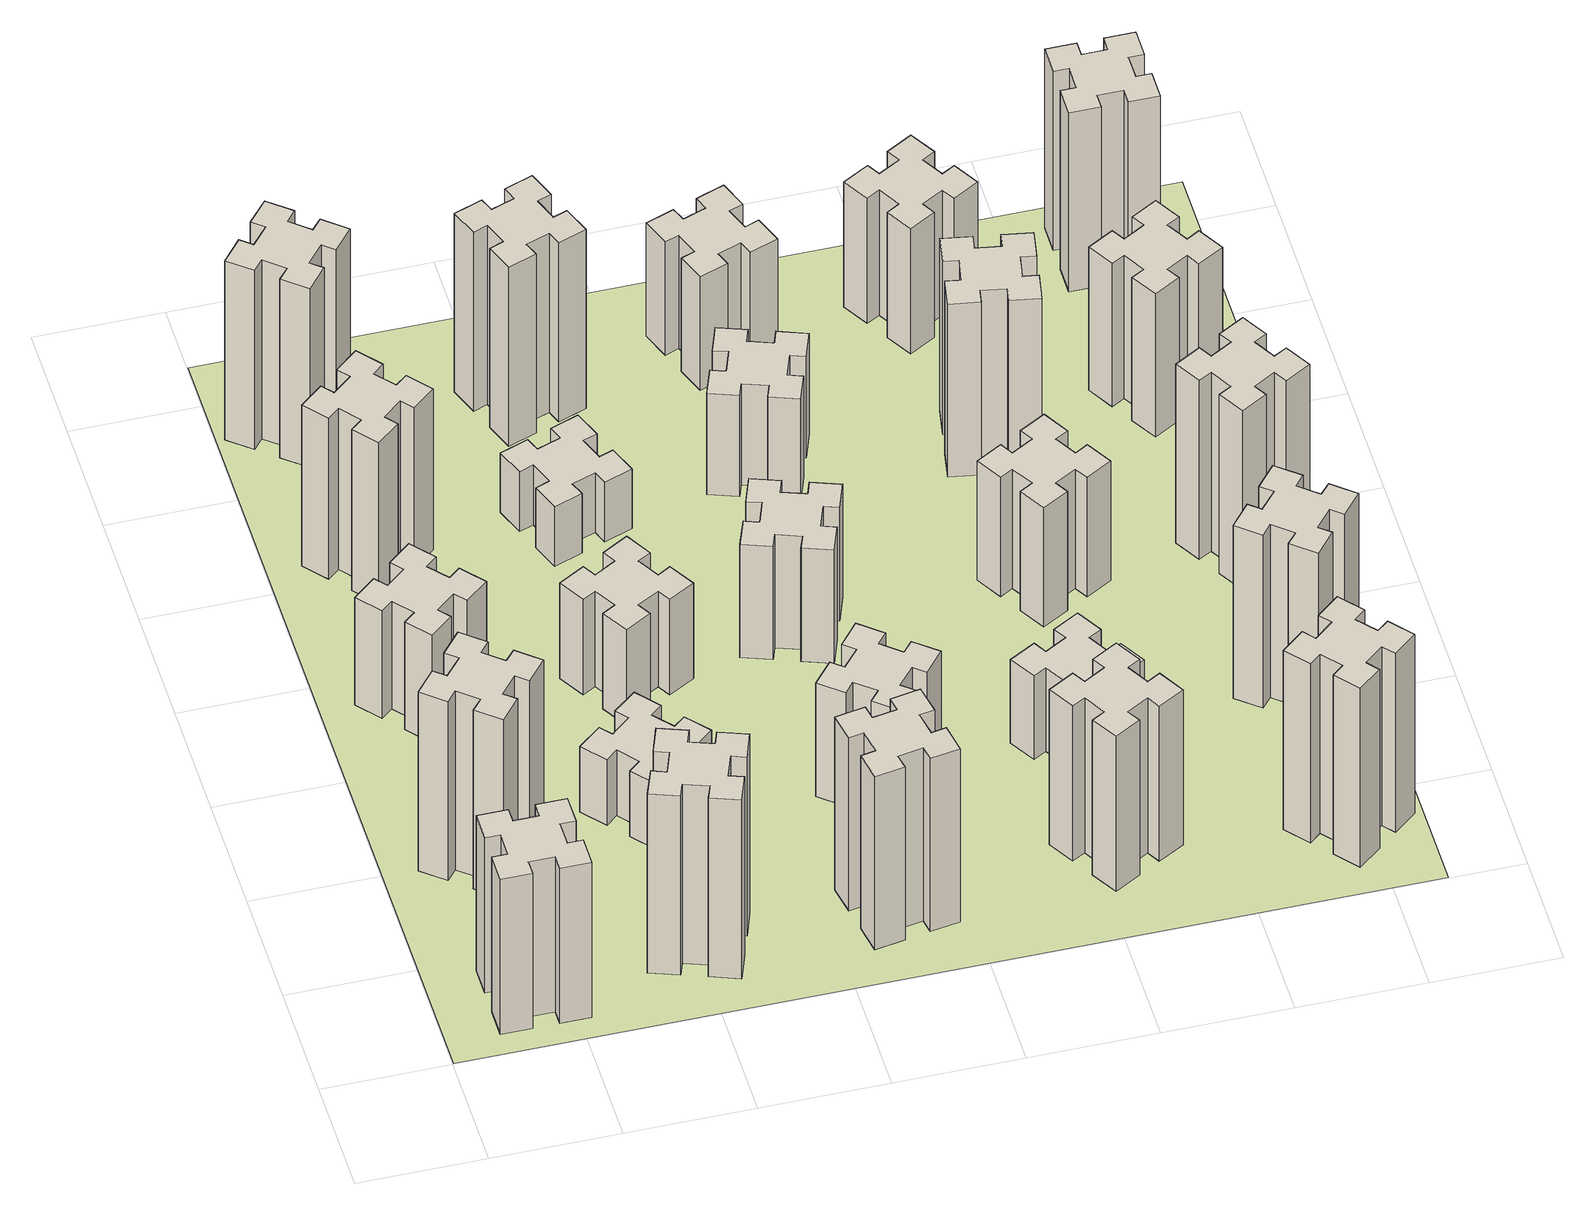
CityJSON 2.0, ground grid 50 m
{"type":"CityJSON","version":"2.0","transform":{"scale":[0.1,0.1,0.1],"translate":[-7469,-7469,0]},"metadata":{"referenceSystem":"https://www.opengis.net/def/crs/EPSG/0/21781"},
"CityObjects":{
"building1":{"type":"Building","attributes":{"class":"1000","function":"1000","usage":"1000","yearOfConstruction":2016,"roofType":"1000","measuredHeight":78,"storeysAboveGround":30,"storeysBelowGround":0},"geometry":[{"type":"Solid","lod":"1","boundaries":[[[[0,1,2,3,4,5,6,7,8,9,10,11,12,13,14,15,16,17,18,19]],[[17,16,20,21]],[[16,15,22,20]],[[15,14,23,22]],[[14,13,24,23]],[[13,12,25,24]],[[12,11,26,25]],[[11,10,27,26]],[[10,9,28,27]],[[9,8,29,28]],[[8,7,30,29]],[[7,6,31,30]],[[6,5,32,31]],[[5,4,33,32]],[[4,3,34,33]],[[3,2,35,34]],[[2,1,36,35]],[[1,0,37,36]],[[0,19,38,37]],[[19,18,39,38]],[[18,17,21,39]],[[24,25,26,27,28,29,30,31,32,33,34,35,36,37,38,39,21,20,22,23]]]]}]},
"building2":{"type":"Building","attributes":{"class":"1000","function":"1000","usage":"1000","yearOfConstruction":2016,"roofType":"1000","measuredHeight":90,"storeysAboveGround":30,"storeysBelowGround":0},"geometry":[{"type":"Solid","lod":"1","boundaries":[[[[40,41,42,43,44,45,46,47,48,49,50,51,52,53,54,55,56,57,58,59]],[[57,56,60,61]],[[56,55,62,60]],[[55,54,63,62]],[[54,53,64,63]],[[53,52,65,64]],[[52,51,66,65]],[[51,50,67,66]],[[50,49,68,67]],[[49,48,69,68]],[[48,47,70,69]],[[47,46,71,70]],[[46,45,72,71]],[[45,44,73,72]],[[44,43,74,73]],[[43,42,75,74]],[[42,41,76,75]],[[41,40,77,76]],[[40,59,78,77]],[[59,58,79,78]],[[58,57,61,79]],[[64,65,66,67,68,69,70,71,72,73,74,75,76,77,78,79,61,60,62,63]]]]}]},
"building3":{"type":"Building","attributes":{"class":"1000","function":"1000","usage":"1000","yearOfConstruction":2016,"roofType":"1000","measuredHeight":54,"storeysAboveGround":30,"storeysBelowGround":0},"geometry":[{"type":"Solid","lod":"1","boundaries":[[[[80,81,82,83,84,85,86,87,88,89,90,91,92,93,94,95,96,97,98,99]],[[97,96,100,101]],[[96,95,102,100]],[[95,94,103,102]],[[94,93,104,103]],[[93,92,105,104]],[[92,91,106,105]],[[91,90,107,106]],[[90,89,108,107]],[[89,88,109,108]],[[88,87,110,109]],[[87,86,111,110]],[[86,85,112,111]],[[85,84,113,112]],[[84,83,114,113]],[[83,82,115,114]],[[82,81,116,115]],[[81,80,117,116]],[[80,99,118,117]],[[99,98,119,118]],[[98,97,101,119]],[[104,105,106,107,108,109,110,111,112,113,114,115,116,117,118,119,101,100,102,103]]]]}]},
"building4":{"type":"Building","attributes":{"class":"1000","function":"1000","usage":"1000","yearOfConstruction":2016,"roofType":"1000","measuredHeight":90,"storeysAboveGround":30,"storeysBelowGround":0},"geometry":[{"type":"Solid","lod":"1","boundaries":[[[[120,121,122,123,124,125,126,127,128,129,130,131,132,133,134,135,136,137,138,139]],[[137,136,140,141]],[[136,135,142,140]],[[135,134,143,142]],[[134,133,144,143]],[[133,132,145,144]],[[132,131,146,145]],[[131,130,147,146]],[[130,129,148,147]],[[129,128,149,148]],[[128,127,150,149]],[[127,126,151,150]],[[126,125,152,151]],[[125,124,153,152]],[[124,123,154,153]],[[123,122,155,154]],[[122,121,156,155]],[[121,120,157,156]],[[120,139,158,157]],[[139,138,159,158]],[[138,137,141,159]],[[144,145,146,147,148,149,150,151,152,153,154,155,156,157,158,159,141,140,142,143]]]]}]},
"building5":{"type":"Building","attributes":{"class":"1000","function":"1000","usage":"1000","yearOfConstruction":2016,"roofType":"1000","measuredHeight":81,"storeysAboveGround":30,"storeysBelowGround":0},"geometry":[{"type":"Solid","lod":"1","boundaries":[[[[160,161,162,163,164,165,166,167,168,169,170,171,172,173,174,175,176,177,178,179]],[[177,176,180,181]],[[176,175,182,180]],[[175,174,183,182]],[[174,173,184,183]],[[173,172,185,184]],[[172,171,186,185]],[[171,170,187,186]],[[170,169,188,187]],[[169,168,189,188]],[[168,167,190,189]],[[167,166,191,190]],[[166,165,192,191]],[[165,164,193,192]],[[164,163,194,193]],[[163,162,195,194]],[[162,161,196,195]],[[161,160,197,196]],[[160,179,198,197]],[[179,178,199,198]],[[178,177,181,199]],[[184,185,186,187,188,189,190,191,192,193,194,195,196,197,198,199,181,180,182,183]]]]}]},
"building6":{"type":"Building","attributes":{"class":"1000","function":"1000","usage":"1000","yearOfConstruction":2016,"roofType":"1000","measuredHeight":90,"storeysAboveGround":30,"storeysBelowGround":0},"geometry":[{"type":"Solid","lod":"1","boundaries":[[[[200,201,202,203,204,205,206,207,208,209,210,211,212,213,214,215,216,217,218,219]],[[217,216,220,221]],[[216,215,222,220]],[[215,214,223,222]],[[214,213,224,223]],[[213,212,225,224]],[[212,211,226,225]],[[211,210,227,226]],[[210,209,228,227]],[[209,208,229,228]],[[208,207,230,229]],[[207,206,231,230]],[[206,205,232,231]],[[205,204,233,232]],[[204,203,234,233]],[[203,202,235,234]],[[202,201,236,235]],[[201,200,237,236]],[[200,219,238,237]],[[219,218,239,238]],[[218,217,221,239]],[[224,225,226,227,228,229,230,231,232,233,234,235,236,237,238,239,221,220,222,223]]]]}]},
"building7":{"type":"Building","attributes":{"class":"1000","function":"1000","usage":"1000","yearOfConstruction":2016,"roofType":"1000","measuredHeight":33,"storeysAboveGround":30,"storeysBelowGround":0},"geometry":[{"type":"Solid","lod":"1","boundaries":[[[[240,241,242,243,244,245,246,247,248,249,250,251,252,253,254,255,256,257,258,259]],[[257,256,260,261]],[[256,255,262,260]],[[255,254,263,262]],[[254,253,264,263]],[[253,252,265,264]],[[252,251,266,265]],[[251,250,267,266]],[[250,249,268,267]],[[249,248,269,268]],[[248,247,270,269]],[[247,246,271,270]],[[246,245,272,271]],[[245,244,273,272]],[[244,243,274,273]],[[243,242,275,274]],[[242,241,276,275]],[[241,240,277,276]],[[240,259,278,277]],[[259,258,279,278]],[[258,257,261,279]],[[264,265,266,267,268,269,270,271,272,273,274,275,276,277,278,279,261,260,262,263]]]]}]},
"building8":{"type":"Building","attributes":{"class":"1000","function":"1000","usage":"1000","yearOfConstruction":2016,"roofType":"1000","measuredHeight":48,"storeysAboveGround":30,"storeysBelowGround":0},"geometry":[{"type":"Solid","lod":"1","boundaries":[[[[280,281,282,283,284,285,286,287,288,289,290,291,292,293,294,295,296,297,298,299]],[[297,296,300,301]],[[296,295,302,300]],[[295,294,303,302]],[[294,293,304,303]],[[293,292,305,304]],[[292,291,306,305]],[[291,290,307,306]],[[290,289,308,307]],[[289,288,309,308]],[[288,287,310,309]],[[287,286,311,310]],[[286,285,312,311]],[[285,284,313,312]],[[284,283,314,313]],[[283,282,315,314]],[[282,281,316,315]],[[281,280,317,316]],[[280,299,318,317]],[[299,298,319,318]],[[298,297,301,319]],[[304,305,306,307,308,309,310,311,312,313,314,315,316,317,318,319,301,300,302,303]]]]}]},
"building9":{"type":"Building","attributes":{"class":"1000","function":"1000","usage":"1000","yearOfConstruction":2016,"roofType":"1000","measuredHeight":87,"storeysAboveGround":30,"storeysBelowGround":0},"geometry":[{"type":"Solid","lod":"1","boundaries":[[[[320,321,322,323,324,325,326,327,328,329,330,331,332,333,334,335,336,337,338,339]],[[337,336,340,341]],[[336,335,342,340]],[[335,334,343,342]],[[334,333,344,343]],[[333,332,345,344]],[[332,331,346,345]],[[331,330,347,346]],[[330,329,348,347]],[[329,328,349,348]],[[328,327,350,349]],[[327,326,351,350]],[[326,325,352,351]],[[325,324,353,352]],[[324,323,354,353]],[[323,322,355,354]],[[322,321,356,355]],[[321,320,357,356]],[[320,339,358,357]],[[339,338,359,358]],[[338,337,341,359]],[[344,345,346,347,348,349,350,351,352,353,354,355,356,357,358,359,341,340,342,343]]]]}]},
"building10":{"type":"Building","attributes":{"class":"1000","function":"1000","usage":"1000","yearOfConstruction":2016,"roofType":"1000","measuredHeight":30,"storeysAboveGround":30,"storeysBelowGround":0},"geometry":[{"type":"Solid","lod":"1","boundaries":[[[[360,361,362,363,364,365,366,367,368,369,370,371,372,373,374,375,376,377,378,379]],[[377,376,380,381]],[[376,375,382,380]],[[375,374,383,382]],[[374,373,384,383]],[[373,372,385,384]],[[372,371,386,385]],[[371,370,387,386]],[[370,369,388,387]],[[369,368,389,388]],[[368,367,390,389]],[[367,366,391,390]],[[366,365,392,391]],[[365,364,393,392]],[[364,363,394,393]],[[363,362,395,394]],[[362,361,396,395]],[[361,360,397,396]],[[360,379,398,397]],[[379,378,399,398]],[[378,377,381,399]],[[384,385,386,387,388,389,390,391,392,393,394,395,396,397,398,399,381,380,382,383]]]]}]},
"building11":{"type":"Building","attributes":{"class":"1000","function":"1000","usage":"1000","yearOfConstruction":2016,"roofType":"1000","measuredHeight":90,"storeysAboveGround":30,"storeysBelowGround":0},"geometry":[{"type":"Solid","lod":"1","boundaries":[[[[400,401,402,403,404,405,406,407,408,409,410,411,412,413,414,415,416,417,418,419]],[[417,416,420,421]],[[416,415,422,420]],[[415,414,423,422]],[[414,413,424,423]],[[413,412,425,424]],[[412,411,426,425]],[[411,410,427,426]],[[410,409,428,427]],[[409,408,429,428]],[[408,407,430,429]],[[407,406,431,430]],[[406,405,432,431]],[[405,404,433,432]],[[404,403,434,433]],[[403,402,435,434]],[[402,401,436,435]],[[401,400,437,436]],[[400,419,438,437]],[[419,418,439,438]],[[418,417,421,439]],[[424,425,426,427,428,429,430,431,432,433,434,435,436,437,438,439,421,420,422,423]]]]}]},
"building12":{"type":"Building","attributes":{"class":"1000","function":"1000","usage":"1000","yearOfConstruction":2016,"roofType":"1000","measuredHeight":57,"storeysAboveGround":30,"storeysBelowGround":0},"geometry":[{"type":"Solid","lod":"1","boundaries":[[[[440,441,442,443,444,445,446,447,448,449,450,451,452,453,454,455,456,457,458,459]],[[457,456,460,461]],[[456,455,462,460]],[[455,454,463,462]],[[454,453,464,463]],[[453,452,465,464]],[[452,451,466,465]],[[451,450,467,466]],[[450,449,468,467]],[[449,448,469,468]],[[448,447,470,469]],[[447,446,471,470]],[[446,445,472,471]],[[445,444,473,472]],[[444,443,474,473]],[[443,442,475,474]],[[442,441,476,475]],[[441,440,477,476]],[[440,459,478,477]],[[459,458,479,478]],[[458,457,461,479]],[[464,465,466,467,468,469,470,471,472,473,474,475,476,477,478,479,461,460,462,463]]]]}]},
"building13":{"type":"Building","attributes":{"class":"1000","function":"1000","usage":"1000","yearOfConstruction":2016,"roofType":"1000","measuredHeight":57,"storeysAboveGround":30,"storeysBelowGround":0},"geometry":[{"type":"Solid","lod":"1","boundaries":[[[[480,481,482,483,484,485,486,487,488,489,490,491,492,493,494,495,496,497,498,499]],[[497,496,500,501]],[[496,495,502,500]],[[495,494,503,502]],[[494,493,504,503]],[[493,492,505,504]],[[492,491,506,505]],[[491,490,507,506]],[[490,489,508,507]],[[489,488,509,508]],[[488,487,510,509]],[[487,486,511,510]],[[486,485,512,511]],[[485,484,513,512]],[[484,483,514,513]],[[483,482,515,514]],[[482,481,516,515]],[[481,480,517,516]],[[480,499,518,517]],[[499,498,519,518]],[[498,497,501,519]],[[504,505,506,507,508,509,510,511,512,513,514,515,516,517,518,519,501,500,502,503]]]]}]},
"building14":{"type":"Building","attributes":{"class":"1000","function":"1000","usage":"1000","yearOfConstruction":2016,"roofType":"1000","measuredHeight":51,"storeysAboveGround":30,"storeysBelowGround":0},"geometry":[{"type":"Solid","lod":"1","boundaries":[[[[520,521,522,523,524,525,526,527,528,529,530,531,532,533,534,535,536,537,538,539]],[[537,536,540,541]],[[536,535,542,540]],[[535,534,543,542]],[[534,533,544,543]],[[533,532,545,544]],[[532,531,546,545]],[[531,530,547,546]],[[530,529,548,547]],[[529,528,549,548]],[[528,527,550,549]],[[527,526,551,550]],[[526,525,552,551]],[[525,524,553,552]],[[524,523,554,553]],[[523,522,555,554]],[[522,521,556,555]],[[521,520,557,556]],[[520,539,558,557]],[[539,538,559,558]],[[538,537,541,559]],[[544,545,546,547,548,549,550,551,552,553,554,555,556,557,558,559,541,540,542,543]]]]}]},
"building15":{"type":"Building","attributes":{"class":"1000","function":"1000","usage":"1000","yearOfConstruction":2016,"roofType":"1000","measuredHeight":78,"storeysAboveGround":30,"storeysBelowGround":0},"geometry":[{"type":"Solid","lod":"1","boundaries":[[[[560,561,562,563,564,565,566,567,568,569,570,571,572,573,574,575,576,577,578,579]],[[577,576,580,581]],[[576,575,582,580]],[[575,574,583,582]],[[574,573,584,583]],[[573,572,585,584]],[[572,571,586,585]],[[571,570,587,586]],[[570,569,588,587]],[[569,568,589,588]],[[568,567,590,589]],[[567,566,591,590]],[[566,565,592,591]],[[565,564,593,592]],[[564,563,594,593]],[[563,562,595,594]],[[562,561,596,595]],[[561,560,597,596]],[[560,579,598,597]],[[579,578,599,598]],[[578,577,581,599]],[[584,585,586,587,588,589,590,591,592,593,594,595,596,597,598,599,581,580,582,583]]]]}]},
"building16":{"type":"Building","attributes":{"class":"1000","function":"1000","usage":"1000","yearOfConstruction":2016,"roofType":"1000","measuredHeight":57,"storeysAboveGround":30,"storeysBelowGround":0},"geometry":[{"type":"Solid","lod":"1","boundaries":[[[[600,601,602,603,604,605,606,607,608,609,610,611,612,613,614,615,616,617,618,619]],[[617,616,620,621]],[[616,615,622,620]],[[615,614,623,622]],[[614,613,624,623]],[[613,612,625,624]],[[612,611,626,625]],[[611,610,627,626]],[[610,609,628,627]],[[609,608,629,628]],[[608,607,630,629]],[[607,606,631,630]],[[606,605,632,631]],[[605,604,633,632]],[[604,603,634,633]],[[603,602,635,634]],[[602,601,636,635]],[[601,600,637,636]],[[600,619,638,637]],[[619,618,639,638]],[[618,617,621,639]],[[624,625,626,627,628,629,630,631,632,633,634,635,636,637,638,639,621,620,622,623]]]]}]},
"building17":{"type":"Building","attributes":{"class":"1000","function":"1000","usage":"1000","yearOfConstruction":2016,"roofType":"1000","measuredHeight":42,"storeysAboveGround":30,"storeysBelowGround":0},"geometry":[{"type":"Solid","lod":"1","boundaries":[[[[640,641,642,643,644,645,646,647,648,649,650,651,652,653,654,655,656,657,658,659]],[[657,656,660,661]],[[656,655,662,660]],[[655,654,663,662]],[[654,653,664,663]],[[653,652,665,664]],[[652,651,666,665]],[[651,650,667,666]],[[650,649,668,667]],[[649,648,669,668]],[[648,647,670,669]],[[647,646,671,670]],[[646,645,672,671]],[[645,644,673,672]],[[644,643,674,673]],[[643,642,675,674]],[[642,641,676,675]],[[641,640,677,676]],[[640,659,678,677]],[[659,658,679,678]],[[658,657,661,679]],[[664,665,666,667,668,669,670,671,672,673,674,675,676,677,678,679,661,660,662,663]]]]}]},
"building18":{"type":"Building","attributes":{"class":"1000","function":"1000","usage":"1000","yearOfConstruction":2016,"roofType":"1000","measuredHeight":60,"storeysAboveGround":30,"storeysBelowGround":0},"geometry":[{"type":"Solid","lod":"1","boundaries":[[[[680,681,682,683,684,685,686,687,688,689,690,691,692,693,694,695,696,697,698,699]],[[697,696,700,701]],[[696,695,702,700]],[[695,694,703,702]],[[694,693,704,703]],[[693,692,705,704]],[[692,691,706,705]],[[691,690,707,706]],[[690,689,708,707]],[[689,688,709,708]],[[688,687,710,709]],[[687,686,711,710]],[[686,685,712,711]],[[685,684,713,712]],[[684,683,714,713]],[[683,682,715,714]],[[682,681,716,715]],[[681,680,717,716]],[[680,699,718,717]],[[699,698,719,718]],[[698,697,701,719]],[[704,705,706,707,708,709,710,711,712,713,714,715,716,717,718,719,701,700,702,703]]]]}]},
"building19":{"type":"Building","attributes":{"class":"1000","function":"1000","usage":"1000","yearOfConstruction":2016,"roofType":"1000","measuredHeight":87,"storeysAboveGround":30,"storeysBelowGround":0},"geometry":[{"type":"Solid","lod":"1","boundaries":[[[[720,721,722,723,724,725,726,727,728,729,730,731,732,733,734,735,736,737,738,739]],[[737,736,740,741]],[[736,735,742,740]],[[735,734,743,742]],[[734,733,744,743]],[[733,732,745,744]],[[732,731,746,745]],[[731,730,747,746]],[[730,729,748,747]],[[729,728,749,748]],[[728,727,750,749]],[[727,726,751,750]],[[726,725,752,751]],[[725,724,753,752]],[[724,723,754,753]],[[723,722,755,754]],[[722,721,756,755]],[[721,720,757,756]],[[720,739,758,757]],[[739,738,759,758]],[[738,737,741,759]],[[744,745,746,747,748,749,750,751,752,753,754,755,756,757,758,759,741,740,742,743]]]]}]},
"building20":{"type":"Building","attributes":{"class":"1000","function":"1000","usage":"1000","yearOfConstruction":2016,"roofType":"1000","measuredHeight":90,"storeysAboveGround":30,"storeysBelowGround":0},"geometry":[{"type":"Solid","lod":"1","boundaries":[[[[760,761,762,763,764,765,766,767,768,769,770,771,772,773,774,775,776,777,778,779]],[[777,776,780,781]],[[776,775,782,780]],[[775,774,783,782]],[[774,773,784,783]],[[773,772,785,784]],[[772,771,786,785]],[[771,770,787,786]],[[770,769,788,787]],[[769,768,789,788]],[[768,767,790,789]],[[767,766,791,790]],[[766,765,792,791]],[[765,764,793,792]],[[764,763,794,793]],[[763,762,795,794]],[[762,761,796,795]],[[761,760,797,796]],[[760,779,798,797]],[[779,778,799,798]],[[778,777,781,799]],[[784,785,786,787,788,789,790,791,792,793,794,795,796,797,798,799,781,780,782,783]]]]}]},
"building21":{"type":"Building","attributes":{"class":"1000","function":"1000","usage":"1000","yearOfConstruction":2016,"roofType":"1000","measuredHeight":63,"storeysAboveGround":30,"storeysBelowGround":0},"geometry":[{"type":"Solid","lod":"1","boundaries":[[[[800,801,802,803,804,805,806,807,808,809,810,811,812,813,814,815,816,817,818,819]],[[817,816,820,821]],[[816,815,822,820]],[[815,814,823,822]],[[814,813,824,823]],[[813,812,825,824]],[[812,811,826,825]],[[811,810,827,826]],[[810,809,828,827]],[[809,808,829,828]],[[808,807,830,829]],[[807,806,831,830]],[[806,805,832,831]],[[805,804,833,832]],[[804,803,834,833]],[[803,802,835,834]],[[802,801,836,835]],[[801,800,837,836]],[[800,819,838,837]],[[819,818,839,838]],[[818,817,821,839]],[[824,825,826,827,828,829,830,831,832,833,834,835,836,837,838,839,821,820,822,823]]]]}]},
"building22":{"type":"Building","attributes":{"class":"1000","function":"1000","usage":"1000","yearOfConstruction":2016,"roofType":"1000","measuredHeight":87,"storeysAboveGround":30,"storeysBelowGround":0},"geometry":[{"type":"Solid","lod":"1","boundaries":[[[[840,841,842,843,844,845,846,847,848,849,850,851,852,853,854,855,856,857,858,859]],[[857,856,860,861]],[[856,855,862,860]],[[855,854,863,862]],[[854,853,864,863]],[[853,852,865,864]],[[852,851,866,865]],[[851,850,867,866]],[[850,849,868,867]],[[849,848,869,868]],[[848,847,870,869]],[[847,846,871,870]],[[846,845,872,871]],[[845,844,873,872]],[[844,843,874,873]],[[843,842,875,874]],[[842,841,876,875]],[[841,840,877,876]],[[840,859,878,877]],[[859,858,879,878]],[[858,857,861,879]],[[864,865,866,867,868,869,870,871,872,873,874,875,876,877,878,879,861,860,862,863]]]]}]},
"building23":{"type":"Building","attributes":{"class":"1000","function":"1000","usage":"1000","yearOfConstruction":2016,"roofType":"1000","measuredHeight":90,"storeysAboveGround":30,"storeysBelowGround":0},"geometry":[{"type":"Solid","lod":"1","boundaries":[[[[880,881,882,883,884,885,886,887,888,889,890,891,892,893,894,895,896,897,898,899]],[[897,896,900,901]],[[896,895,902,900]],[[895,894,903,902]],[[894,893,904,903]],[[893,892,905,904]],[[892,891,906,905]],[[891,890,907,906]],[[890,889,908,907]],[[889,888,909,908]],[[888,887,910,909]],[[887,886,911,910]],[[886,885,912,911]],[[885,884,913,912]],[[884,883,914,913]],[[883,882,915,914]],[[882,881,916,915]],[[881,880,917,916]],[[880,899,918,917]],[[899,898,919,918]],[[898,897,901,919]],[[904,905,906,907,908,909,910,911,912,913,914,915,916,917,918,919,901,900,902,903]]]]}]},
"building24":{"type":"Building","attributes":{"class":"1000","function":"1000","usage":"1000","yearOfConstruction":2016,"roofType":"1000","measuredHeight":72,"storeysAboveGround":30,"storeysBelowGround":0},"geometry":[{"type":"Solid","lod":"1","boundaries":[[[[920,921,922,923,924,925,926,927,928,929,930,931,932,933,934,935,936,937,938,939]],[[937,936,940,941]],[[936,935,942,940]],[[935,934,943,942]],[[934,933,944,943]],[[933,932,945,944]],[[932,931,946,945]],[[931,930,947,946]],[[930,929,948,947]],[[929,928,949,948]],[[928,927,950,949]],[[927,926,951,950]],[[926,925,952,951]],[[925,924,953,952]],[[924,923,954,953]],[[923,922,955,954]],[[922,921,956,955]],[[921,920,957,956]],[[920,939,958,957]],[[939,938,959,958]],[[938,937,941,959]],[[944,945,946,947,948,949,950,951,952,953,954,955,956,957,958,959,941,940,942,943]]]]}]},
"building25":{"type":"Building","attributes":{"class":"1000","function":"1000","usage":"1000","yearOfConstruction":2016,"roofType":"1000","measuredHeight":90,"storeysAboveGround":30,"storeysBelowGround":0},"geometry":[{"type":"Solid","lod":"1","boundaries":[[[[960,961,962,963,964,965,966,967,968,969,970,971,972,973,974,975,976,977,978,979]],[[977,976,980,981]],[[976,975,982,980]],[[975,974,983,982]],[[974,973,984,983]],[[973,972,985,984]],[[972,971,986,985]],[[971,970,987,986]],[[970,969,988,987]],[[969,968,989,988]],[[968,967,990,989]],[[967,966,991,990]],[[966,965,992,991]],[[965,964,993,992]],[[964,963,994,993]],[[963,962,995,994]],[[962,961,996,995]],[[961,960,997,996]],[[960,979,998,997]],[[979,978,999,998]],[[978,977,981,999]],[[984,985,986,987,988,989,990,991,992,993,994,995,996,997,998,999,981,980,982,983]]]]}]},
"landuse1":{"type":"LandUse","attributes":{"name":"plot1","function":"1010"},"geometry":[{"type":"MultiSurface","lod":"1","boundaries":[[[1000,1001,1002,1003]]]}]}
},
"vertices":[
[265,325,0],[265,225,0],[205,225,0],[205,105,0],[325,105,0],[325,165,0],[425,165,0],[425,105,0],[545,105,0],[545,225,0],[485,225,0],[485,325,0],[545,325,0],[545,445,0],[425,445,0],[425,385,0],[325,385,0],[325,445,0],[205,445,0],[205,325,0],[325,385,780],[325,445,780],[425,385,780],[425,445,780],[545,445,780],[545,325,780],[485,325,780],[485,225,780],[545,225,780],[545,105,780],[425,105,780],[425,165,780],[325,165,780],[325,105,780],[205,105,780],[205,225,780],[265,225,780],[265,325,780],[205,325,780],[205,445,780],
[484,1067,0],[408,1132,0],[446,1178,0],[354,1255,0],[277,1163,0],[323,1124,0],[259,1048,0],[213,1086,0],[136,994,0],[228,917,0],[266,963,0],[343,899,0],[304,853,0],[396,776,0],[473,868,0],[427,906,0],[492,983,0],[538,944,0],[615,1036,0],[523,1113,0],[492,983,900],[538,944,900],[427,906,900],[473,868,900],[396,776,900],[304,853,900],[343,899,900],[266,963,900],[228,917,900],[136,994,900],[213,1086,900],[259,1048,900],[323,1124,900],[277,1163,900],[354,1255,900],[446,1178,900],[408,1132,900],[484,1067,900],[523,1113,900],[615,1036,900],
[492,1888,0],[427,1964,0],[473,2003,0],[396,2095,0],[304,2018,0],[343,1972,0],[266,1907,0],[228,1953,0],[136,1876,0],[213,1784,0],[259,1823,0],[323,1746,0],[277,1708,0],[354,1616,0],[446,1693,0],[408,1739,0],[484,1803,0],[523,1757,0],[615,1834,0],[538,1926,0],[484,1803,540],[523,1757,540],[408,1739,540],[446,1693,540],[354,1616,540],[277,1708,540],[323,1746,540],[259,1823,540],[213,1784,540],[136,1876,540],[228,1953,540],[266,1907,540],[343,1972,540],[304,2018,540],[396,2095,540],[473,2003,540],[427,1964,540],[492,1888,540],[538,1926,540],[615,1834,540],
[929,460,0],[895,366,0],[839,387,0],[797,274,0],[910,233,0],[931,289,0],[1025,255,0],[1004,199,0],[1117,157,0],[1158,270,0],[1102,291,0],[1136,385,0],[1192,364,0],[1233,477,0],[1120,518,0],[1100,462,0],[1006,496,0],[1027,552,0],[914,593,0],[873,480,0],[1006,496,900],[1027,552,900],[1100,462,900],[1120,518,900],[1233,477,900],[1192,364,900],[1136,385,900],[1102,291,900],[1158,270,900],[1117,157,900],[1004,199,900],[1025,255,900],[931,289,900],[910,233,900],[797,274,900],[839,387,900],[895,366,900],[929,460,900],[873,480,900],[914,593,900],
[343,2712,0],[266,2647,0],[228,2693,0],[136,2616,0],[213,2524,0],[259,2563,0],[323,2486,0],[277,2448,0],[354,2356,0],[446,2433,0],[408,2479,0],[484,2543,0],[523,2497,0],[615,2574,0],[538,2666,0],[492,2628,0],[427,2704,0],[473,2743,0],[396,2835,0],[304,2758,0],[427,2704,810],[473,2743,810],[492,2628,810],[538,2666,810],[615,2574,810],[523,2497,810],[484,2543,810],[408,2479,810],[446,2433,810],[354,2356,810],[277,2448,810],[323,2486,810],[259,2563,810],[213,2524,810],[136,2616,810],[228,2693,810],[266,2647,810],[343,2712,810],[304,2758,810],[396,2835,810],
[384,3387,0],[308,3452,0],[346,3498,0],[254,3575,0],[177,3483,0],[223,3444,0],[159,3368,0],[113,3406,0],[36,3314,0],[128,3237,0],[166,3283,0],[243,3219,0],[204,3173,0],[296,3096,0],[373,3188,0],[327,3226,0],[392,3303,0],[438,3264,0],[515,3356,0],[423,3433,0],[392,3303,900],[438,3264,900],[327,3226,900],[373,3188,900],[296,3096,900],[204,3173,900],[243,3219,900],[166,3283,900],[128,3237,900],[36,3314,900],[113,3406,900],[159,3368,900],[223,3444,900],[177,3483,900],[254,3575,900],[346,3498,900],[308,3452,900],[384,3387,900],[423,3433,900],[515,3356,900],
[983,1232,0],[906,1167,0],[868,1213,0],[776,1136,0],[853,1044,0],[899,1083,0],[963,1006,0],[917,968,0],[994,876,0],[1086,953,0],[1048,999,0],[1124,1063,0],[1163,1017,0],[1255,1094,0],[1178,1186,0],[1132,1148,0],[1067,1224,0],[1113,1263,0],[1036,1355,0],[944,1278,0],[1067,1224,330],[1113,1263,330],[1132,1148,330],[1178,1186,330],[1255,1094,330],[1163,1017,330],[1124,1063,330],[1048,999,330],[1086,953,330],[994,876,330],[917,968,330],[963,1006,330],[899,1083,330],[853,1044,330],[776,1136,330],[868,1213,330],[906,1167,330],[983,1232,330],[944,1278,330],[1036,1355,330],
[995,1744,0],[1045,1657,0],[993,1627,0],[1053,1523,0],[1157,1583,0],[1127,1635,0],[1214,1685,0],[1244,1633,0],[1348,1693,0],[1288,1797,0],[1236,1767,0],[1186,1854,0],[1238,1884,0],[1178,1988,0],[1074,1928,0],[1104,1876,0],[1017,1826,0],[987,1878,0],[883,1818,0],[943,1714,0],[1017,1826,480],[987,1878,480],[1104,1876,480],[1074,1928,480],[1178,1988,480],[1238,1884,480],[1186,1854,480],[1236,1767,480],[1288,1797,480],[1348,1693,480],[1244,1633,480],[1214,1685,480],[1127,1635,480],[1157,1583,480],[1053,1523,480],[993,1627,480],[1045,1657,480],[995,1744,480],[943,1714,480],[883,1818,480],
[1785,492,0],[1687,475,0],[1677,534,0],[1558,513,0],[1579,395,0],[1638,405,0],[1656,307,0],[1597,297,0],[1617,178,0],[1736,199,0],[1725,258,0],[1824,276,0],[1834,217,0],[1952,237,0],[1931,356,0],[1872,345,0],[1855,444,0],[1914,454,0],[1893,572,0],[1775,551,0],[1855,444,870],[1914,454,870],[1872,345,870],[1931,356,870],[1952,237,870],[1834,217,870],[1824,276,870],[1725,258,870],[1736,199,870],[1617,178,870],[1597,297,870],[1656,307,870],[1638,405,870],[1579,395,870],[1558,513,870],[1677,534,870],[1687,475,870],[1785,492,870],[1775,551,870],[1893,572,870],
[1106,2475,0],[1200,2509,0],[1220,2453,0],[1333,2494,0],[1292,2607,0],[1236,2586,0],[1202,2680,0],[1258,2700,0],[1217,2813,0],[1104,2772,0],[1125,2716,0],[1031,2682,0],[1010,2738,0],[897,2697,0],[939,2584,0],[995,2605,0],[1029,2511,0],[973,2490,0],[1014,2377,0],[1127,2419,0],[1029,2511,300],[973,2490,300],[995,2605,300],[939,2584,300],[897,2697,300],[1010,2738,300],[1031,2682,300],[1125,2716,300],[1104,2772,300],[1217,2813,300],[1258,2700,300],[1202,2680,300],[1236,2586,300],[1292,2607,300],[1333,2494,300],[1220,2453,300],[1200,2509,300],[1106,2475,300],[1127,2419,300],[1014,2377,300],
[1125,3356,0],[1031,3322,0],[1010,3378,0],[897,3337,0],[939,3224,0],[995,3245,0],[1029,3151,0],[973,3130,0],[1014,3017,0],[1127,3059,0],[1106,3115,0],[1200,3149,0],[1220,3093,0],[1333,3134,0],[1292,3247,0],[1236,3226,0],[1202,3320,0],[1258,3340,0],[1217,3453,0],[1104,3412,0],[1202,3320,900],[1258,3340,900],[1236,3226,900],[1292,3247,900],[1333,3134,900],[1220,3093,900],[1200,3149,900],[1106,3115,900],[1127,3059,900],[1014,3017,900],[973,3130,900],[1029,3151,900],[995,3245,900],[939,3224,900],[897,3337,900],[1010,3378,900],[1031,3322,900],[1125,3356,900],[1104,3412,900],[1217,3453,900],
[1803,1124,0],[1739,1048,0],[1693,1086,0],[1616,994,0],[1708,917,0],[1746,963,0],[1823,899,0],[1784,853,0],[1876,776,0],[1953,868,0],[1907,906,0],[1972,983,0],[2018,944,0],[2095,1036,0],[2003,1113,0],[1964,1067,0],[1888,1132,0],[1926,1178,0],[1834,1255,0],[1757,1163,0],[1888,1132,570],[1926,1178,570],[1964,1067,570],[2003,1113,570],[2095,1036,570],[2018,944,570],[1972,983,570],[1907,906,570],[1953,868,570],[1876,776,570],[1784,853,570],[1823,899,570],[1746,963,570],[1708,917,570],[1616,994,570],[1693,1086,570],[1739,1048,570],[1803,1124,570],[1757,1163,570],[1834,1255,570],
[1842,1771,0],[1876,1865,0],[1932,1844,0],[1973,1957,0],[1860,1998,0],[1840,1942,0],[1746,1976,0],[1767,2032,0],[1654,2073,0],[1613,1960,0],[1669,1940,0],[1635,1846,0],[1579,1867,0],[1537,1754,0],[1650,1713,0],[1671,1769,0],[1765,1735,0],[1744,1679,0],[1857,1637,0],[1898,1750,0],[1765,1735,570],[1744,1679,570],[1671,1769,570],[1650,1713,570],[1537,1754,570],[1579,1867,570],[1635,1846,570],[1669,1940,570],[1613,1960,570],[1654,2073,570],[1767,2032,570],[1746,1976,570],[1840,1942,570],[1860,1998,570],[1973,1957,570],[1932,1844,570],[1876,1865,570],[1842,1771,570],[1898,1750,570],[1857,1637,570],
[1940,2782,0],[1846,2816,0],[1867,2872,0],[1754,2913,0],[1713,2800,0],[1769,2780,0],[1735,2686,0],[1679,2707,0],[1637,2594,0],[1750,2553,0],[1771,2609,0],[1865,2575,0],[1844,2519,0],[1957,2477,0],[1998,2590,0],[1942,2611,0],[1976,2705,0],[2032,2684,0],[2073,2797,0],[1960,2838,0],[1976,2705,510],[2032,2684,510],[1942,2611,510],[1998,2590,510],[1957,2477,510],[1844,2519,510],[1865,2575,510],[1771,2609,510],[1750,2553,510],[1637,2594,510],[1679,2707,510],[1735,2686,510],[1769,2780,510],[1713,2800,510],[1754,2913,510],[1867,2872,510],[1846,2816,510],[1940,2782,510],[1960,2838,510],[2073,2797,510],
[2475,464,0],[2525,377,0],[2473,347,0],[2533,243,0],[2637,303,0],[2607,355,0],[2694,405,0],[2724,353,0],[2828,413,0],[2768,517,0],[2716,487,0],[2666,574,0],[2718,604,0],[2658,708,0],[2554,648,0],[2584,596,0],[2497,546,0],[2467,598,0],[2363,538,0],[2423,434,0],[2497,546,780],[2467,598,780],[2584,596,780],[2554,648,780],[2658,708,780],[2718,604,780],[2666,574,780],[2716,487,780],[2768,517,780],[2828,413,780],[2724,353,780],[2694,405,780],[2607,355,780],[2637,303,780],[2533,243,780],[2473,347,780],[2525,377,780],[2475,464,780],[2423,434,780],[2363,538,780],
[1846,3215,0],[1940,3249,0],[1960,3193,0],[2073,3234,0],[2032,3347,0],[1976,3326,0],[1942,3420,0],[1998,3440,0],[1957,3553,0],[1844,3512,0],[1865,3456,0],[1771,3422,0],[1750,3478,0],[1637,3437,0],[1679,3324,0],[1735,3345,0],[1769,3251,0],[1713,3230,0],[1754,3117,0],[1867,3159,0],[1769,3251,570],[1713,3230,570],[1735,3345,570],[1679,3324,570],[1637,3437,570],[1750,3478,570],[1771,3422,570],[1865,3456,570],[1844,3512,570],[1957,3553,570],[1998,3440,570],[1942,3420,570],[1976,3326,570],[2032,3347,570],[2073,3234,570],[1960,3193,570],[1940,3249,570],[1846,3215,570],[1867,3159,570],[1754,3117,570],
[2716,1027,0],[2666,1114,0],[2718,1144,0],[2658,1248,0],[2554,1188,0],[2584,1136,0],[2497,1086,0],[2467,1138,0],[2363,1078,0],[2423,974,0],[2475,1004,0],[2525,917,0],[2473,887,0],[2533,783,0],[2637,843,0],[2607,895,0],[2694,945,0],[2724,893,0],[2828,953,0],[2768,1057,0],[2694,945,420],[2724,893,420],[2607,895,420],[2637,843,420],[2533,783,420],[2473,887,420],[2525,917,420],[2475,1004,420],[2423,974,420],[2363,1078,420],[2467,1138,420],[2497,1086,420],[2584,1136,420],[2554,1188,420],[2658,1248,420],[2718,1144,420],[2666,1114,420],[2716,1027,420],[2768,1057,420],[2828,953,420],
[2816,1867,0],[2766,1954,0],[2818,1984,0],[2758,2088,0],[2654,2028,0],[2684,1976,0],[2597,1926,0],[2567,1978,0],[2463,1918,0],[2523,1814,0],[2575,1844,0],[2625,1757,0],[2573,1727,0],[2633,1623,0],[2737,1683,0],[2707,1735,0],[2794,1785,0],[2824,1733,0],[2928,1793,0],[2868,1897,0],[2794,1785,600],[2824,1733,600],[2707,1735,600],[2737,1683,600],[2633,1623,600],[2573,1727,600],[2625,1757,600],[2575,1844,600],[2523,1814,600],[2463,1918,600],[2567,1978,600],[2597,1926,600],[2684,1976,600],[2654,2028,600],[2758,2088,600],[2818,1984,600],[2766,1954,600],[2816,1867,600],[2868,1897,600],[2928,1793,600],
[2627,2496,0],[2725,2478,0],[2715,2419,0],[2833,2398,0],[2854,2517,0],[2795,2527,0],[2812,2625,0],[2871,2615,0],[2892,2733,0],[2774,2754,0],[2764,2695,0],[2665,2712,0],[2676,2771,0],[2557,2792,0],[2537,2674,0],[2596,2664,0],[2578,2565,0],[2519,2576,0],[2498,2457,0],[2617,2437,0],[2578,2565,870],[2519,2576,870],[2596,2664,870],[2537,2674,870],[2557,2792,870],[2676,2771,870],[2665,2712,870],[2764,2695,870],[2774,2754,870],[2892,2733,870],[2871,2615,870],[2812,2625,870],[2795,2527,870],[2854,2517,870],[2833,2398,870],[2715,2419,870],[2725,2478,870],[2627,2496,870],[2617,2437,870],[2498,2457,870],
[3468,259,0],[3544,323,0],[3583,277,0],[3675,354,0],[3598,446,0],[3552,408,0],[3487,484,0],[3533,523,0],[3456,615,0],[3364,538,0],[3403,492,0],[3326,427,0],[3288,473,0],[3196,396,0],[3273,304,0],[3319,343,0],[3383,266,0],[3337,228,0],[3414,136,0],[3506,213,0],[3383,266,900],[3337,228,900],[3319,343,900],[3273,304,900],[3196,396,900],[3288,473,900],[3326,427,900],[3403,492,900],[3364,538,900],[3456,615,900],[3533,523,900],[3487,484,900],[3552,408,900],[3598,446,900],[3675,354,900],[3583,277,900],[3544,323,900],[3468,259,900],[3506,213,900],[3414,136,900],
[2716,3347,0],[2666,3434,0],[2718,3464,0],[2658,3568,0],[2554,3508,0],[2584,3456,0],[2497,3406,0],[2467,3458,0],[2363,3398,0],[2423,3294,0],[2475,3324,0],[2525,3237,0],[2473,3207,0],[2533,3103,0],[2637,3163,0],[2607,3215,0],[2694,3265,0],[2724,3213,0],[2828,3273,0],[2768,3377,0],[2694,3265,630],[2724,3213,630],[2607,3215,630],[2637,3163,630],[2533,3103,630],[2473,3207,630],[2525,3237,630],[2475,3324,630],[2423,3294,630],[2363,3398,630],[2467,3458,630],[2497,3406,630],[2584,3456,630],[2554,3508,630],[2658,3568,630],[2718,3464,630],[2666,3434,630],[2716,3347,630],[2768,3377,630],[2828,3273,630],
[3487,1006,0],[3552,1083,0],[3598,1044,0],[3675,1136,0],[3583,1213,0],[3544,1167,0],[3468,1232,0],[3506,1278,0],[3414,1355,0],[3337,1263,0],[3383,1224,0],[3319,1148,0],[3273,1186,0],[3196,1094,0],[3288,1017,0],[3326,1063,0],[3403,999,0],[3364,953,0],[3456,876,0],[3533,968,0],[3403,999,870],[3364,953,870],[3326,1063,870],[3288,1017,870],[3196,1094,870],[3273,1186,870],[3319,1148,870],[3383,1224,870],[3337,1263,870],[3414,1355,870],[3506,1278,870],[3468,1232,870],[3544,1167,870],[3583,1213,870],[3675,1136,870],[3598,1044,870],[3552,1083,870],[3487,1006,870],[3533,968,870],[3456,876,870],
[3556,1867,0],[3506,1954,0],[3558,1984,0],[3498,2088,0],[3394,2028,0],[3424,1976,0],[3337,1926,0],[3307,1978,0],[3203,1918,0],[3263,1814,0],[3315,1844,0],[3365,1757,0],[3313,1727,0],[3373,1623,0],[3477,1683,0],[3447,1735,0],[3534,1785,0],[3564,1733,0],[3668,1793,0],[3608,1897,0],[3534,1785,900],[3564,1733,900],[3447,1735,900],[3477,1683,900],[3373,1623,900],[3313,1727,900],[3365,1757,900],[3315,1844,900],[3263,1814,900],[3203,1918,900],[3307,1978,900],[3337,1926,900],[3424,1976,900],[3394,2028,900],[3498,2088,900],[3558,1984,900],[3506,1954,900],[3556,1867,900],[3608,1897,900],[3668,1793,900],
[3456,2707,0],[3406,2794,0],[3458,2824,0],[3398,2928,0],[3294,2868,0],[3324,2816,0],[3237,2766,0],[3207,2818,0],[3103,2758,0],[3163,2654,0],[3215,2684,0],[3265,2597,0],[3213,2567,0],[3273,2463,0],[3377,2523,0],[3347,2575,0],[3434,2625,0],[3464,2573,0],[3568,2633,0],[3508,2737,0],[3434,2625,720],[3464,2573,720],[3347,2575,720],[3377,2523,720],[3273,2463,720],[3213,2567,720],[3265,2597,720],[3215,2684,720],[3163,2654,720],[3103,2758,720],[3207,2818,720],[3237,2766,720],[3324,2816,720],[3294,2868,720],[3398,2928,720],[3458,2824,720],[3406,2794,720],[3456,2707,720],[3508,2737,720],[3568,2633,720],
[3285,3325,0],[3385,3325,0],[3385,3265,0],[3505,3265,0],[3505,3385,0],[3445,3385,0],[3445,3485,0],[3505,3485,0],[3505,3605,0],[3385,3605,0],[3385,3545,0],[3285,3545,0],[3285,3605,0],[3165,3605,0],[3165,3485,0],[3225,3485,0],[3225,3385,0],[3165,3385,0],[3165,3265,0],[3285,3265,0],[3225,3385,900],[3165,3385,900],[3225,3485,900],[3165,3485,900],[3165,3605,900],[3285,3605,900],[3285,3545,900],[3385,3545,900],[3385,3605,900],[3505,3605,900],[3505,3485,900],[3445,3485,900],[3445,3385,900],[3505,3385,900],[3505,3265,900],[3385,3265,900],[3385,3325,900],[3285,3325,900],[3285,3265,900],[3165,3265,900],
[5,3705,0],[3705,3705,0],[3705,5,0],[5,5,0]
]}
